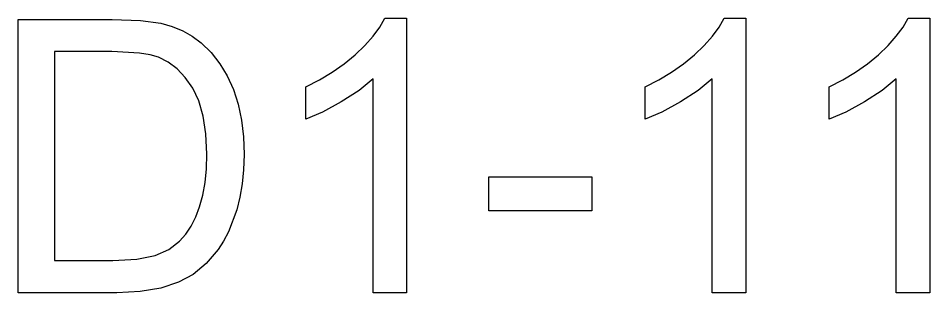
# Model space of a CAD drawing. Header units: millimetres. Extents: x 16 to 413, y -322 to -17.
# Drawn here: x 258 to 267.97, y -169 to -166 of the extents above; entities that cross this region are included whole.
import ezdxf

# ---------------------------------------------------------------- set-up
doc = ezdxf.new("R2010")
doc.units = ezdxf.units.MM
doc.layers.add('engrave', color=5, linetype='Continuous')

msp = doc.modelspace()

# ---------------------------------------------------------------- linework, layer by layer
at = {"layer": 'engrave'}
for points in [[(262.2473, -169), (261.8804, -169), (261.8804, -166.6624), (261.7273, -166.7887), (261.5329, -166.9151), (261.3289, -167.0256), (261.1467, -167.1046), (261.1467, -166.75), (261.2958, -166.6738), (261.4351, -166.59), (261.5648, -166.4986), (261.6848, -166.3995), (261.7915, -166.2973), (261.8815, -166.1967), (261.9546, -166.0976), (262.0109, -166), (262.2473, -166), (262.2473, -169)], [(265.9586, -169), (265.5917, -169), (265.5917, -166.6624), (265.4386, -166.7887), (265.2442, -166.9151), (265.0402, -167.0256), (264.858, -167.1046), (264.858, -166.75), (265.007, -166.6738), (265.1464, -166.59), (265.2761, -166.4986), (265.3961, -166.3995), (265.5028, -166.2973), (265.5927, -166.1967), (265.6658, -166.0976), (265.7221, -166), (265.9586, -166), (265.9586, -169)], [(267.9701, -169), (267.6033, -169), (267.6033, -166.6624), (267.4502, -166.7887), (267.2558, -166.9151), (267.0517, -167.0256), (266.8696, -167.1046), (266.8696, -166.75), (267.0186, -166.6738), (267.1579, -166.59), (267.2876, -166.4986), (267.4076, -166.3995), (267.5144, -166.2973), (267.6043, -166.1967), (267.6774, -166.0976), (267.7337, -166), (267.9701, -166), (267.9701, -169)], [(258, -169), (258, -166.0122), (259.0292, -166.0122), (259.3364, -166.0229), (259.5611, -166.055), (259.6848, -166.0906), (259.7991, -166.1381), (259.9039, -166.1976), (259.9993, -166.269), (260.1101, -166.3758), (260.2059, -166.4965), (260.2869, -166.6311), (260.3529, -166.7796), (260.4042, -166.9405), (260.4408, -167.1125), (260.4628, -167.2956), (260.4701, -167.4898), (260.4651, -167.6551), (260.4502, -167.8108), (260.4254, -167.9568), (260.3906, -168.0931), (260.2999, -168.3333), (260.2462, -168.4364), (260.1868, -168.5282), (260.0566, -168.6821), (259.9147, -168.7993), (259.7517, -168.8861), (259.5581, -168.949), (259.3336, -168.9873), (259.0781, -169), (258, -169)], [(258.3954, -168.6474), (259.0333, -168.6474), (259.297, -168.6337), (259.4969, -168.5924), (259.648, -168.5262), (259.7649, -168.4375), (259.8314, -168.3611), (259.89, -168.2727), (259.9409, -168.1721), (259.984, -168.0594), (260.0184, -167.9344), (260.0429, -167.7968), (260.0576, -167.6465), (260.0625, -167.4837), (260.0529, -167.2629), (260.024, -167.0692), (259.9759, -166.9027), (259.9086, -166.7632), (259.8276, -166.6478), (259.7382, -166.5531), (259.6406, -166.4791), (259.5346, -166.426), (259.4431, -166.3992), (259.3273, -166.3801), (259.0231, -166.3648), (258.3954, -166.3648), (258.3954, -168.6474)], [(263.1461, -168.1033), (263.1461, -167.7344), (264.2731, -167.7344), (264.2731, -168.1033), (263.1461, -168.1033)]]:
    msp.add_lwpolyline(points, close=True, dxfattribs=at)

doc.saveas('drawing.dxf')
